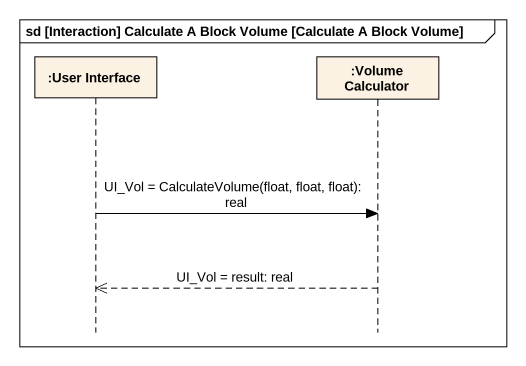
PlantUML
@startuml
mainframe sd [Interaction] Calculate A Block Volume [Calculate A Block Volume]
hide footbox
participant ":User Interface" as User_Interface
participant ":Volume Calculator" as Volume_Calculator

User_Interface -> Volume_Calculator : UI_Vol = CalculateVolume(float, float, float): real
Volume_Calculator -->> User_Interface : UI_Vol = result: real
@enduml
